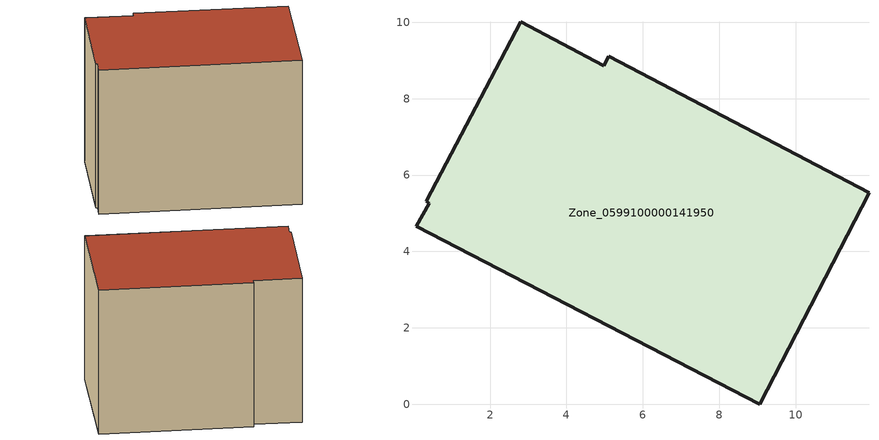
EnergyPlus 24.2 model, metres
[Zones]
Zone_0599100000141950
 floor ground (C_G): 11.92,5.53 9.06,0 0.07,4.65 0.41,5.26 0.33,5.31 2.81,10.01 4.97,8.86 5.1,9.11 z0
 wall outside (C_F): 4.97,8.86 2.81,10.01 0.33,5.31 0.41,5.26 0.07,4.65 9.06,0 11.92,5.53 5.1,9.11 4.97,8.86 z0:7.88
 roof outside (C_R): 0.07,4.65 9.06,0 11.92,5.53 5.1,9.11 4.97,8.86 2.81,10.01 0.33,5.31 0.41,5.26 z7.88
[BUILDING]
Pand.0599100000141950: North Axis=0; Terrain=City; Loads Convergence Tolerance Value=0.04; Temperature Convergence Tolerance Value=0.4; Solar Distribution=FullExterior; Maximum Number of Warmup Days=25; Minimum Number of Warmup Days=1
[Site:Location]
Rotterdam.The.Hague.AP_ZH_NLD Design_Conditions: Latitude=51.96; Longitude=4.45; Time Zone=1; Elevation=-4.5
[SITE:GROUNDTEMPERATURE:BUILDINGSURFACE]
18, 18, 18, 18, 18, 18, 18, 18, 18, 18, 18, 18
[MATERIAL] Thermal Absorptance=0.9; Solar Absorptance=0.7; Visible Absorptance=0.7
Name | Roughness | Thickness | Conductivity | Density | Specific Heat
G.TC.1946-1964 | MediumSmooth | 0.15 | 1 | 540 | 1210
F.TC.1946-1964 | Rough | 0.3 | 0.857143 | 1920 | 840
R.TC.1946-1964 | MediumRough | 0.2 | 0.235294 | 1500 | 1000
[CONSTRUCTION]
C_G: G.TC.1946-1964
C_F: F.TC.1946-1964
C_R: R.TC.1946-1964
[ZONE]
Zone_0599100000141950: Type=1; Multiplier=1; Ceiling Height=Autocalculate; Volume=Autocalculate; Floor Area=autocalculate; Part of Total Floor Area=Yes
[ZONEINFILTRATION:DESIGNFLOWRATE]
Infil_Zone_0599100000141950: Zone or ZoneList or Space or SpaceList=Zone_0599100000141950; Schedule=AlwaysOn; Design Flow Rate Calculation Method=Flow/Area; Flow Rate per Floor Area=0.003; Constant Term Coefficient=1; Temperature Term Coefficient=0; Velocity Term Coefficient=0; Velocity Squared Term Coefficient=0
[HVACTEMPLATE:ZONE:IDEALLOADSAIRSYSTEM]
Zone_0599100000141950: Maximum Heating Supply Air Temperature=50; Minimum Cooling Supply Air Temperature=13; Maximum Heating Supply Air Humidity Ratio=0.0156; Minimum Cooling Supply Air Humidity Ratio=0.0077; Heating Limit=NoLimit; Cooling Limit=NoLimit; Dehumidification Control Type=ConstantSensibleHeatRatio; Cooling Sensible Heat Ratio=0.7; Dehumidification Setpoint=60; Humidification Control Type=None; Humidification Setpoint=30; Outdoor Air Method=None; Outdoor Air Flow Rate per Person=0.00944; Outdoor Air Flow Rate per Zone Floor Area=0; Outdoor Air Flow Rate per Zone=0; Demand Controlled Ventilation Type=None; Outdoor Air Economizer Type=NoEconomizer; Heat Recovery Type=None; Sensible Heat Recovery Effectiveness=0.7; Latent Heat Recovery Effectiveness=0.65
[ZONECONTROL:THERMOSTAT]
ThermostatControl_Zone_0599100000141950: Zone or ZoneList=Zone_0599100000141950; Control Type Schedule=DualSetpointControlType; Control 1=Thermostat_Zone_0599100000141950; Temperature Difference Between Cutout And Setpoint=0
[THERMOSTATSETPOINT:DUALSETPOINT]
Thermostat_Zone_0599100000141950: Heating Setpoint Temperature Schedule=HeatingSetpoint_Zone_0599100000141950; Cooling Setpoint Temperature Schedule=CoolingSetpoint_Zone_0599100000141950
[SCHEDULE:COMPACT]
HeatingSetpoint_Zone_0599100000141950: Through: 12/31, For: AllDays, Until: 24:00, 21
CoolingSetpoint_Zone_0599100000141950: Through: 12/31, For: AllDays, Until: 24:00, 24
DualSetpointControlType: Through: 12/31, For: AllDays, Until: 24:00, 4
AlwaysOn: Through: 12/31, For: AllDays, Until: 24:00, 1
